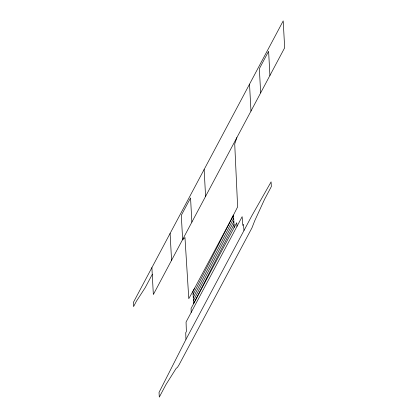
<?xml version="1.0" encoding="UTF-8"?>
<svg xmlns="http://www.w3.org/2000/svg" width="418" height="418" viewBox="0 0 418 418"><rect width="100%" height="100%" fill="white"/><g stroke="black" fill="none" stroke-linecap="round" stroke-linejoin="round"><path stroke-width="0.63" d="M236.865 137.59L234.723 143.985L237.628 206.894L231.802 218.353M193.111 294.455L233.516 215.134L234.184 227.486M193.278 297.543L233.683 218.222M193.445 300.631L233.85 221.31M234.017 224.398L193.612 303.719L192.944 291.367L233.516 215.134M185.937 339.468L159.044 392.403L159.3 397.1L166.05 384.419L176.213 368.305L177.425 367.422L179.165 364.632L251.955 227.862L254.724 220.793L264.589 199.271L271.339 186.574L271.089 181.877L252.012 215.458L185.937 339.468L185.733 332.738L186.376 331.531L186.062 322.053L242.147 216.676L242.816 225.48L243.464 224.273L243.96 230.443M152.262 274.407L145.224 287.631L136.414 301.216L133.561 306.582L133.337 302.496L283.205 20.9L284.663 47.783L153.349 294.512L151.891 267.63M194.657 288.148L188.784 298.671L184.965 237.476L182.661 239.88L181.297 215.343L190.556 197.949L191.867 222.141M237.006 226.331L236.719 222.731L191.083 308.474L191.198 312.398M269.918 75.491L268.607 51.299L259.348 68.693L260.66 92.885M249.52 84.19L250.978 111.073M204.13 169.478L205.588 196.356M170.105 233.411L171.563 260.294"/></g></svg>
